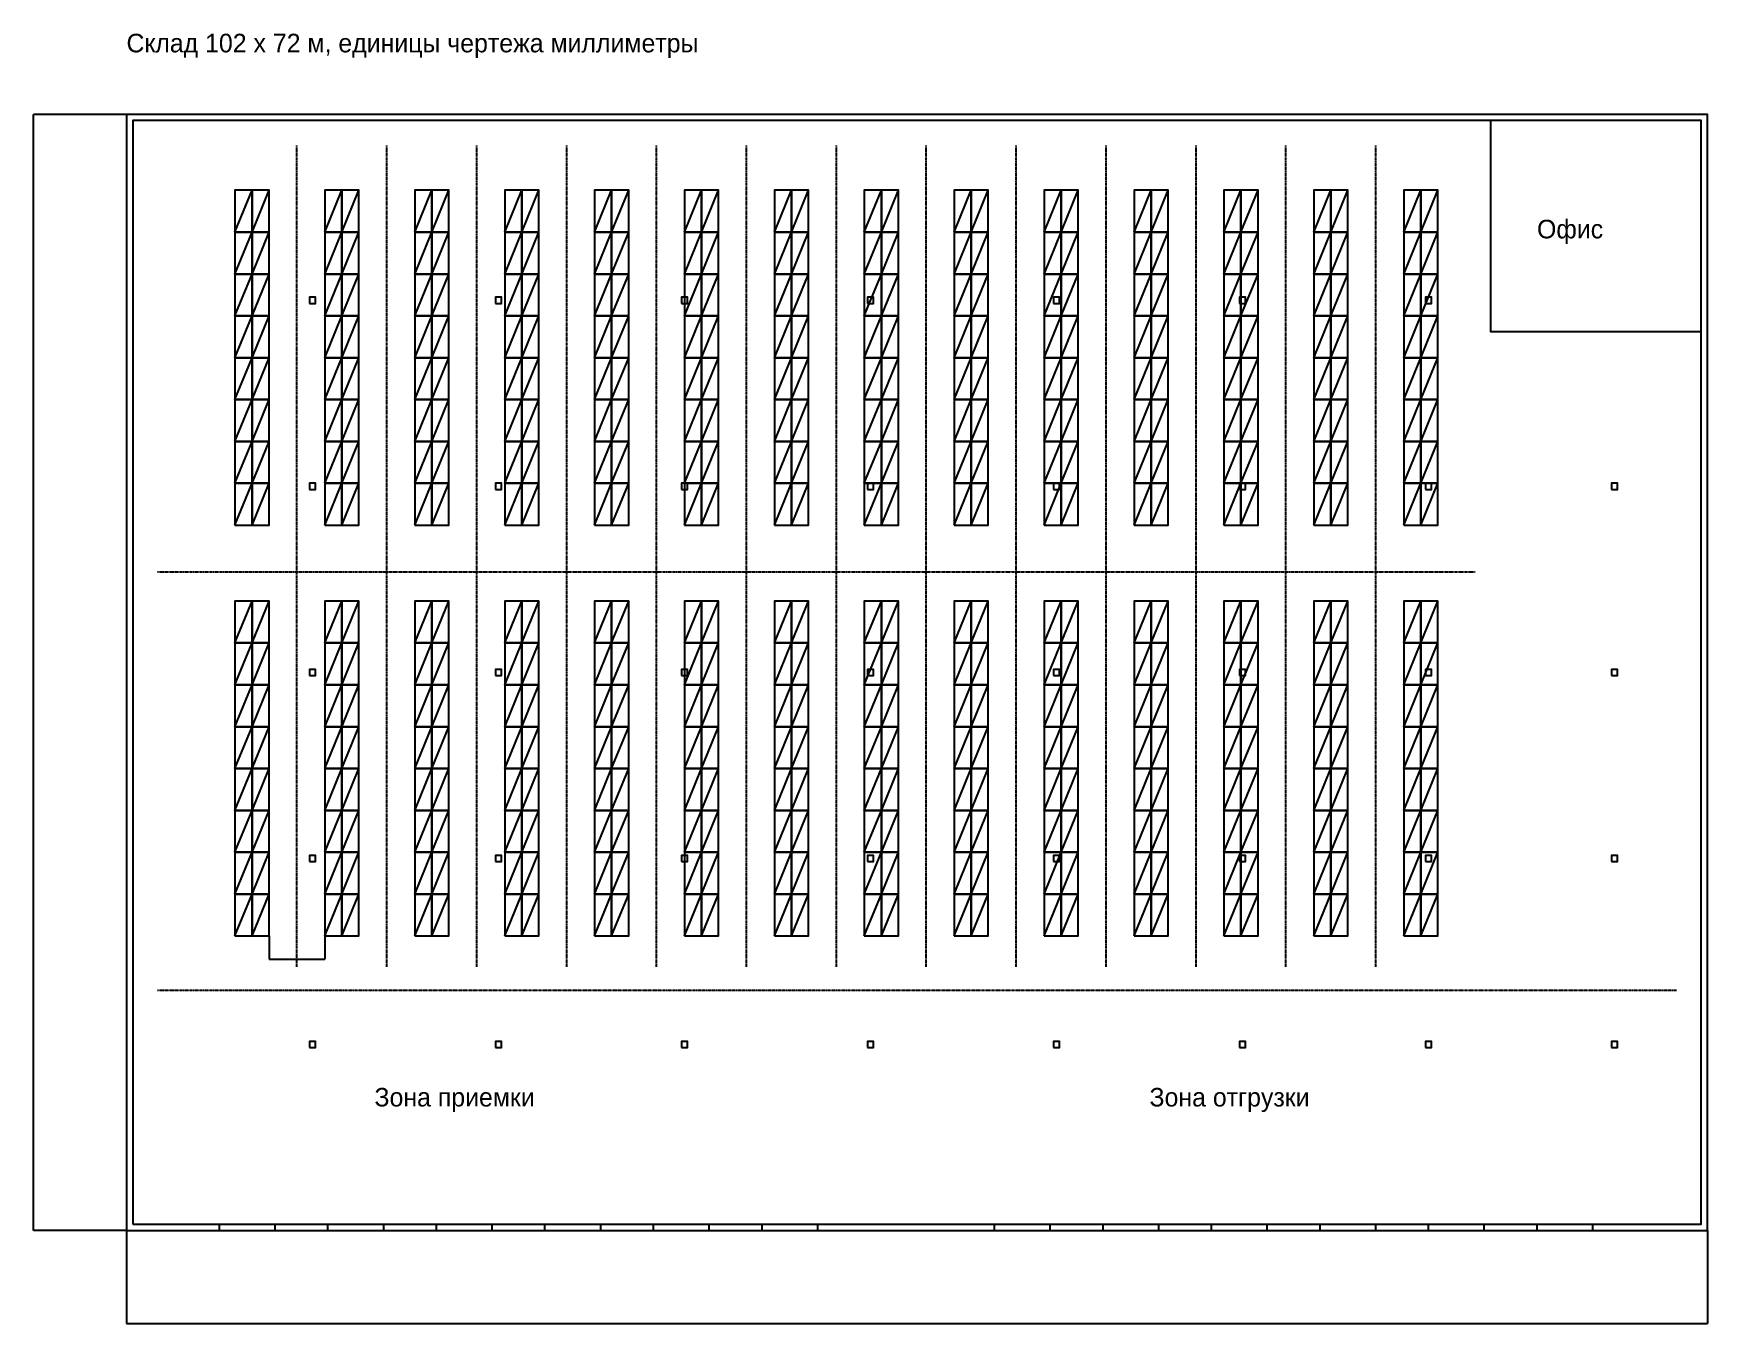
# Model space of a CAD drawing. Header units: millimetres. Extents: x -6000 to 102000, y -6000 to 77218.
import ezdxf

# ---------------------------------------------------------------- set-up
doc = ezdxf.new("R2010")
doc.units = ezdxf.units.MM
doc.linetypes.add('CENTER', pattern=[5.08, 3.175, -0.635, 0.635, -0.635])
for name, color, linetype in [('ВОРОТА', 1, 'Continuous'), ('КОЛОННЫ', 8, 'Continuous'), ('ПРОЕЗДЫ', 3, 'Continuous'), ('РАЗМЕРЫ', 2, 'Continuous'), ('СТЕЛЛАЖИ', 5, 'Continuous'), ('СТЕНЫ', 7, 'Continuous'), ('ТЕКСТ', 6, 'Continuous')]:
    doc.layers.add(name, color=color, linetype=linetype)
doc.styles.add('OpenSansCondensed-Light', font='OpenSansCondensed-Light.ttf')
doc.dimstyles.new('EZDXF', dxfattribs={"dimtxt": 0.25, "dimasz": 0.175, "dimexe": 0.375, "dimexo": 0.125, "dimgap": 0.1, "dimtad": 1, "dimlfac": 100, "dimzin": 12, "dimdsep": 46, "dimtxsty": 'OpenSansCondensed-Light', "dimblk": 'ARCHTICK', "dimcen": 2.5, "dimazin": 3, "dimtfac": 0.5, "dimtmove": 2, "dimatfit": 3})

# ---------------------------------------------------------------- blocks, each defined once
blk = doc.blocks.new('СЕКЦИЯ')
blk.add_line((0, 0), (1100, 2700))
blk.add_lwpolyline([(0, 0), (1100, 0), (1100, 2700), (0, 2700)], close=True)
blk = doc.blocks.new('_ARCHTICK')
at = {"color": 0, "linetype": 'BYBLOCK', "const_width": 0.15}
blk.add_lwpolyline([(-0.5, -0.5), (0.5, 0.5)], dxfattribs=at)

msp = doc.modelspace()

# ---------------------------------------------------------------- linework, layer by layer
at = {"layer": 'ВОРОТА'}
for p, q in [((6000, 0), (6000, 400)), ((6000, 0), (9600, 0)), ((9600, 0), (9600, 400)), ((13000, 0), (13000, 400)), ((13000, 0), (16600, 0)), ((16600, 0), (16600, 400)), ((20000, 0), (20000, 400)), ((20000, 0), (23600, 0)), ((23600, 0), (23600, 400)), ((27000, 0), (27000, 400)), ((27000, 0), (30600, 0)), ((30600, 0), (30600, 400)), ((34000, 0), (34000, 400)), ((34000, 0), (37600, 0)), ((37600, 0), (37600, 400)), ((41000, 0), (41000, 400)), ((41000, 0), (44600, 0)), ((44600, 0), (44600, 400)), ((56000, 0), (56000, 400)), ((56000, 0), (59600, 0)), ((59600, 0), (59600, 400)), ((63000, 0), (63000, 400)), ((63000, 0), (66600, 0)), ((66600, 0), (66600, 400)), ((70000, 0), (70000, 400)), ((70000, 0), (73600, 0)), ((73600, 0), (73600, 400)), ((77000, 0), (77000, 400)), ((77000, 0), (80600, 0)), ((80600, 0), (80600, 400)), ((84000, 0), (84000, 400)), ((84000, 0), (87600, 0)), ((87600, 0), (87600, 400)), ((91000, 0), (91000, 400)), ((91000, 0), (94600, 0)), ((94600, 0), (94600, 400))]:
    msp.add_line(p, q, dxfattribs=at)
at = {"layer": 'КОЛОННЫ'}
for points in [[(11800, 59800), (12200, 59800), (12200, 60200), (11800, 60200)], [(23800, 59800), (24200, 59800), (24200, 60200), (23800, 60200)], [(35800, 59800), (36200, 59800), (36200, 60200), (35800, 60200)], [(47800, 59800), (48200, 59800), (48200, 60200), (47800, 60200)], [(59800, 59800), (60200, 59800), (60200, 60200), (59800, 60200)], [(71800, 59800), (72200, 59800), (72200, 60200), (71800, 60200)], [(83800, 59800), (84200, 59800), (84200, 60200), (83800, 60200)], [(11800, 47800), (12200, 47800), (12200, 48200), (11800, 48200)], [(23800, 47800), (24200, 47800), (24200, 48200), (23800, 48200)], [(35800, 47800), (36200, 47800), (36200, 48200), (35800, 48200)], [(47800, 47800), (48200, 47800), (48200, 48200), (47800, 48200)], [(59800, 47800), (60200, 47800), (60200, 48200), (59800, 48200)], [(71800, 47800), (72200, 47800), (72200, 48200), (71800, 48200)], [(83800, 47800), (84200, 47800), (84200, 48200), (83800, 48200)], [(95800, 47800), (96200, 47800), (96200, 48200), (95800, 48200)], [(11800, 35800), (12200, 35800), (12200, 36200), (11800, 36200)], [(23800, 35800), (24200, 35800), (24200, 36200), (23800, 36200)], [(35800, 35800), (36200, 35800), (36200, 36200), (35800, 36200)], [(47800, 35800), (48200, 35800), (48200, 36200), (47800, 36200)], [(59800, 35800), (60200, 35800), (60200, 36200), (59800, 36200)], [(71800, 35800), (72200, 35800), (72200, 36200), (71800, 36200)], [(83800, 35800), (84200, 35800), (84200, 36200), (83800, 36200)], [(95800, 35800), (96200, 35800), (96200, 36200), (95800, 36200)], [(11800, 23800), (12200, 23800), (12200, 24200), (11800, 24200)], [(23800, 23800), (24200, 23800), (24200, 24200), (23800, 24200)], [(35800, 23800), (36200, 23800), (36200, 24200), (35800, 24200)], [(47800, 23800), (48200, 23800), (48200, 24200), (47800, 24200)], [(59800, 23800), (60200, 23800), (60200, 24200), (59800, 24200)], [(71800, 23800), (72200, 23800), (72200, 24200), (71800, 24200)], [(83800, 23800), (84200, 23800), (84200, 24200), (83800, 24200)], [(95800, 23800), (96200, 23800), (96200, 24200), (95800, 24200)], [(11800, 11800), (12200, 11800), (12200, 12200), (11800, 12200)], [(23800, 11800), (24200, 11800), (24200, 12200), (23800, 12200)], [(35800, 11800), (36200, 11800), (36200, 12200), (35800, 12200)], [(47800, 11800), (48200, 11800), (48200, 12200), (47800, 12200)], [(59800, 11800), (60200, 11800), (60200, 12200), (59800, 12200)], [(71800, 11800), (72200, 11800), (72200, 12200), (71800, 12200)], [(83800, 11800), (84200, 11800), (84200, 12200), (83800, 12200)], [(95800, 11800), (96200, 11800), (96200, 12200), (95800, 12200)]]:
    msp.add_lwpolyline(points, close=True, dxfattribs=at)
at = {"layer": 'ПРОЕЗДЫ', "linetype": 'CENTER'}
for p, q in [((11000, 17000), (11000, 70000)), ((16800, 17000), (16800, 70000)), ((22600, 17000), (22600, 70000)), ((28400, 17000), (28400, 70000)), ((34200, 17000), (34200, 70000)), ((40000, 17000), (40000, 70000)), ((45800, 17000), (45800, 70000)), ((51600, 17000), (51600, 70000)), ((57400, 17000), (57400, 70000)), ((63200, 17000), (63200, 70000)), ((69000, 17000), (69000, 70000)), ((74800, 17000), (74800, 70000)), ((80600, 17000), (80600, 70000)), ((2000, 42500), (87000, 42500)), ((2000, 15500), (100000, 15500))]:
    msp.add_line(p, q, dxfattribs=at)
at = {"layer": 'СТЕНЫ'}
for points in [[(0, 0), (102000, 0), (102000, 72000), (0, 72000)], [(400, 400), (101600, 400), (101600, 71600), (400, 71600)]]:
    msp.add_lwpolyline(points, close=True, dxfattribs=at)
msp.add_lwpolyline([(88000, 71600), (88000, 58000), (101600, 58000)], dxfattribs=at)

# ---------------------------------------------------------------- block references
at = {"layer": 'СТЕЛЛАЖИ'}
for p in [(7000, 64400), (8100, 64400), (12800, 64400), (13900, 64400), (18600, 64400), (19700, 64400), (24400, 64400), (25500, 64400), (30200, 64400), (31300, 64400), (36000, 64400), (37100, 64400), (41800, 64400), (42900, 64400), (47600, 64400), (48700, 64400), (53400, 64400), (54500, 64400), (59200, 64400), (60300, 64400), (65000, 64400), (66100, 64400), (70800, 64400), (71900, 64400), (76600, 64400), (77700, 64400), (82400, 64400), (83500, 64400), (7000, 61700), (8100, 61700), (12800, 61700), (13900, 61700), (18600, 61700), (19700, 61700), (24400, 61700), (25500, 61700), (30200, 61700), (31300, 61700), (36000, 61700), (37100, 61700), (41800, 61700), (42900, 61700), (47600, 61700), (48700, 61700), (53400, 61700), (54500, 61700), (59200, 61700), (60300, 61700), (65000, 61700), (66100, 61700), (70800, 61700), (71900, 61700), (76600, 61700), (77700, 61700), (82400, 61700), (83500, 61700), (7000, 59000), (8100, 59000), (12800, 59000), (13900, 59000), (18600, 59000), (19700, 59000), (24400, 59000), (25500, 59000), (30200, 59000), (31300, 59000), (36000, 59000), (37100, 59000), (41800, 59000), (42900, 59000), (47600, 59000), (48700, 59000), (53400, 59000), (54500, 59000), (59200, 59000), (60300, 59000), (65000, 59000), (66100, 59000), (70800, 59000), (71900, 59000), (76600, 59000), (77700, 59000), (82400, 59000), (83500, 59000), (7000, 56300), (8100, 56300), (12800, 56300), (13900, 56300), (18600, 56300), (19700, 56300), (24400, 56300), (25500, 56300), (30200, 56300), (31300, 56300), (36000, 56300), (37100, 56300), (41800, 56300), (42900, 56300), (47600, 56300), (48700, 56300), (53400, 56300), (54500, 56300), (59200, 56300), (60300, 56300), (65000, 56300), (66100, 56300), (70800, 56300), (71900, 56300), (76600, 56300), (77700, 56300), (82400, 56300), (83500, 56300), (7000, 53600), (8100, 53600), (12800, 53600), (13900, 53600), (18600, 53600), (19700, 53600), (24400, 53600), (25500, 53600), (30200, 53600), (31300, 53600), (36000, 53600), (37100, 53600), (41800, 53600), (42900, 53600), (47600, 53600), (48700, 53600), (53400, 53600), (54500, 53600), (59200, 53600), (60300, 53600), (65000, 53600), (66100, 53600), (70800, 53600), (71900, 53600), (76600, 53600), (77700, 53600), (82400, 53600), (83500, 53600), (7000, 50900), (8100, 50900), (12800, 50900), (13900, 50900), (18600, 50900), (19700, 50900), (24400, 50900), (25500, 50900), (30200, 50900), (31300, 50900), (36000, 50900), (37100, 50900), (41800, 50900), (42900, 50900), (47600, 50900), (48700, 50900), (53400, 50900), (54500, 50900), (59200, 50900), (60300, 50900), (65000, 50900), (66100, 50900), (70800, 50900), (71900, 50900), (76600, 50900), (77700, 50900), (82400, 50900), (83500, 50900), (7000, 48200), (8100, 48200), (12800, 48200), (13900, 48200), (18600, 48200), (19700, 48200), (24400, 48200), (25500, 48200), (30200, 48200), (31300, 48200), (36000, 48200), (37100, 48200), (41800, 48200), (42900, 48200), (47600, 48200), (48700, 48200), (53400, 48200), (54500, 48200), (59200, 48200), (60300, 48200), (65000, 48200), (66100, 48200), (70800, 48200), (71900, 48200), (76600, 48200), (77700, 48200), (82400, 48200), (83500, 48200), (7000, 45500), (8100, 45500), (12800, 45500), (13900, 45500), (18600, 45500), (19700, 45500), (24400, 45500), (25500, 45500), (30200, 45500), (31300, 45500), (36000, 45500), (37100, 45500), (41800, 45500), (42900, 45500), (47600, 45500), (48700, 45500), (53400, 45500), (54500, 45500), (59200, 45500), (60300, 45500), (65000, 45500), (66100, 45500), (70800, 45500), (71900, 45500), (76600, 45500), (77700, 45500), (82400, 45500), (83500, 45500), (7000, 37900), (8100, 37900), (12800, 37900), (13900, 37900), (18600, 37900), (19700, 37900), (24400, 37900), (25500, 37900), (30200, 37900), (31300, 37900), (36000, 37900), (37100, 37900), (41800, 37900), (42900, 37900), (47600, 37900), (48700, 37900), (53400, 37900), (54500, 37900), (59200, 37900), (60300, 37900), (65000, 37900), (66100, 37900), (70800, 37900), (71900, 37900), (76600, 37900), (77700, 37900), (82400, 37900), (83500, 37900), (7000, 35200), (8100, 35200), (12800, 35200), (13900, 35200), (18600, 35200), (19700, 35200), (24400, 35200), (25500, 35200), (30200, 35200), (31300, 35200), (36000, 35200), (37100, 35200), (41800, 35200), (42900, 35200), (47600, 35200), (48700, 35200), (53400, 35200), (54500, 35200), (59200, 35200), (60300, 35200), (65000, 35200), (66100, 35200), (70800, 35200), (71900, 35200), (76600, 35200), (77700, 35200), (82400, 35200), (83500, 35200), (7000, 32500), (8100, 32500), (12800, 32500), (13900, 32500), (18600, 32500), (19700, 32500), (24400, 32500), (25500, 32500), (30200, 32500), (31300, 32500), (36000, 32500), (37100, 32500), (41800, 32500), (42900, 32500), (47600, 32500), (48700, 32500), (53400, 32500), (54500, 32500), (59200, 32500), (60300, 32500), (65000, 32500), (66100, 32500), (70800, 32500), (71900, 32500), (76600, 32500), (77700, 32500), (82400, 32500), (83500, 32500), (7000, 29800), (8100, 29800), (12800, 29800), (13900, 29800), (18600, 29800), (19700, 29800), (24400, 29800), (25500, 29800), (30200, 29800), (31300, 29800), (36000, 29800), (37100, 29800), (41800, 29800), (42900, 29800), (47600, 29800), (48700, 29800), (53400, 29800), (54500, 29800), (59200, 29800), (60300, 29800), (65000, 29800), (66100, 29800), (70800, 29800), (71900, 29800), (76600, 29800), (77700, 29800), (82400, 29800), (83500, 29800), (7000, 27100), (8100, 27100), (12800, 27100), (13900, 27100), (18600, 27100), (19700, 27100), (24400, 27100), (25500, 27100), (30200, 27100), (31300, 27100), (36000, 27100), (37100, 27100), (41800, 27100), (42900, 27100), (47600, 27100), (48700, 27100), (53400, 27100), (54500, 27100), (59200, 27100), (60300, 27100), (65000, 27100), (66100, 27100), (70800, 27100), (71900, 27100), (76600, 27100), (77700, 27100), (82400, 27100), (83500, 27100), (7000, 24400), (8100, 24400), (12800, 24400), (13900, 24400), (18600, 24400), (19700, 24400), (24400, 24400), (25500, 24400), (30200, 24400), (31300, 24400), (36000, 24400), (37100, 24400), (41800, 24400), (42900, 24400), (47600, 24400), (48700, 24400), (53400, 24400), (54500, 24400), (59200, 24400), (60300, 24400), (65000, 24400), (66100, 24400), (70800, 24400), (71900, 24400), (76600, 24400), (77700, 24400), (82400, 24400), (83500, 24400), (7000, 21700), (8100, 21700), (12800, 21700), (13900, 21700), (18600, 21700), (19700, 21700), (24400, 21700), (25500, 21700), (30200, 21700), (31300, 21700), (36000, 21700), (37100, 21700), (41800, 21700), (42900, 21700), (47600, 21700), (48700, 21700), (53400, 21700), (54500, 21700), (59200, 21700), (60300, 21700), (65000, 21700), (66100, 21700), (70800, 21700), (71900, 21700), (76600, 21700), (77700, 21700), (82400, 21700), (83500, 21700), (7000, 19000), (8100, 19000), (12800, 19000), (13900, 19000), (18600, 19000), (19700, 19000), (24400, 19000), (25500, 19000), (30200, 19000), (31300, 19000), (36000, 19000), (37100, 19000), (41800, 19000), (42900, 19000), (47600, 19000), (48700, 19000), (53400, 19000), (54500, 19000), (59200, 19000), (60300, 19000), (65000, 19000), (66100, 19000), (70800, 19000), (71900, 19000), (76600, 19000), (77700, 19000), (82400, 19000), (83500, 19000)]:
    msp.add_blockref('СЕКЦИЯ', p, dxfattribs=at)

# ---------------------------------------------------------------- texts
at = {"layer": 'ТЕКСТ'}
for s, p in [('Склад 102 x 72 м, единицы чертежа миллиметры', (0, 76000)), ('Офис', (91000, 64000)), ('Зона приемки', (16000, 8000)), ('Зона отгрузки', (66000, 8000))]:
    msp.add_text(s, height=1200, dxfattribs=at).set_placement(p)

# ---------------------------------------------------------------- dimensions: what is measured, and where the dimension line sits
at = {"layer": 'РАЗМЕРЫ'}
msp.add_linear_dim(base=(-6000, 0), p1=(0, 0), p2=(0, 72000), angle=90, dimstyle='EZDXF', dxfattribs=at).render()
for base, p1, p2 in [((9200, 17500), (9200, 19000), (12800, 19000)), ((0, -6000), (0, 0), (102000, 0))]:
    msp.add_linear_dim(base=base, p1=p1, p2=p2, dimstyle='EZDXF', dxfattribs=at).render()

doc.saveas('drawing.dxf')
